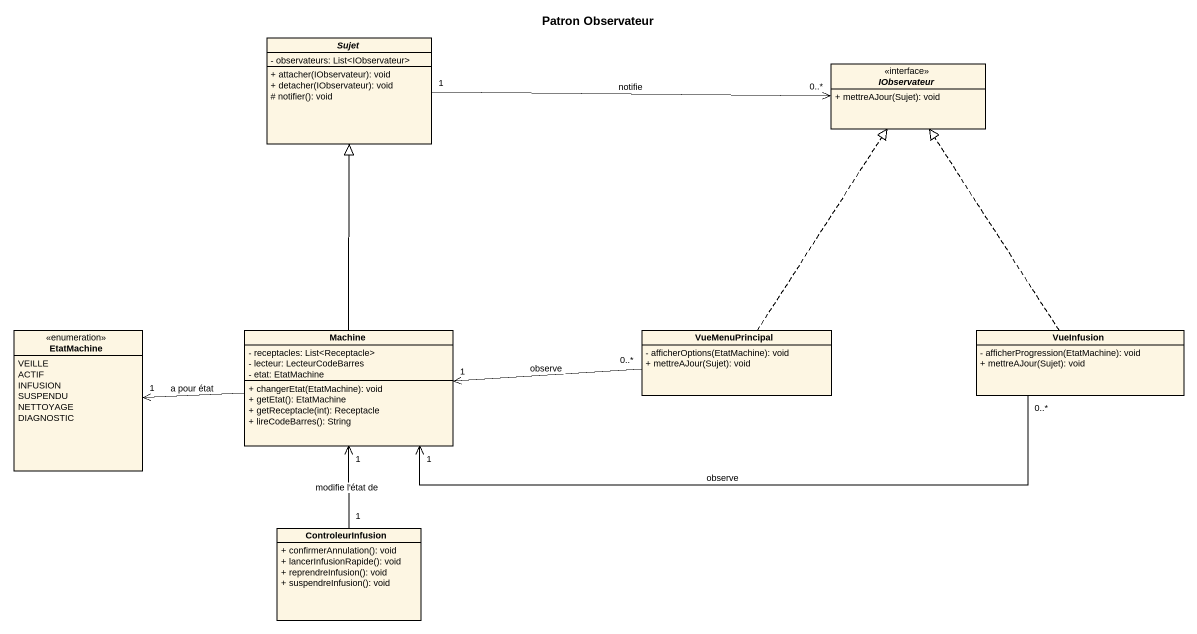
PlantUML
@startuml
title Patron Observateur
hide circle
hide empty members
skinparam classAttributeIconSize 0
abstract class Sujet {
  - observateurs: List<IObservateur>
  + attacher(IObservateur): void
  + detacher(IObservateur): void
  # notifier(): void
}
interface IObservateur {
  + mettreAJour(Sujet): void
}
enum EtatMachine {
  VEILLE
  ACTIF
  INFUSION
  SUSPENDU
  NETTOYAGE
  DIAGNOSTIC
}
class Machine {
  - receptacles: List<Receptacle>
  - lecteur: LecteurCodeBarres
  - etat: EtatMachine
  + changerEtat(EtatMachine): void
  + getEtat(): EtatMachine
  + getReceptacle(int): Receptacle
  + lireCodeBarres(): String
}
class VueMenuPrincipal {
  - afficherOptions(EtatMachine): void
  + mettreAJour(Sujet): void
}
class VueInfusion {
  - afficherProgression(EtatMachine): void
  + mettreAJour(Sujet): void
}
class ControleurInfusion {
  + confirmerAnnulation(): void
  + lancerInfusionRapide(): void
  + reprendreInfusion(): void
  + suspendreInfusion(): void
}
Sujet "1" -right-> "0..*" IObservateur : notifie
Machine -up-|> Sujet
Machine -left-> "1" EtatMachine : a pour état
VueMenuPrincipal .up.|> IObservateur
VueMenuPrincipal "0..*" -left-> "1" Machine : observe
VueInfusion .up.|> IObservateur
VueInfusion "0..*" -left-> "1" Machine : observe
ControleurInfusion "1" -up-> "1" Machine : modifie l'état de
@enduml
